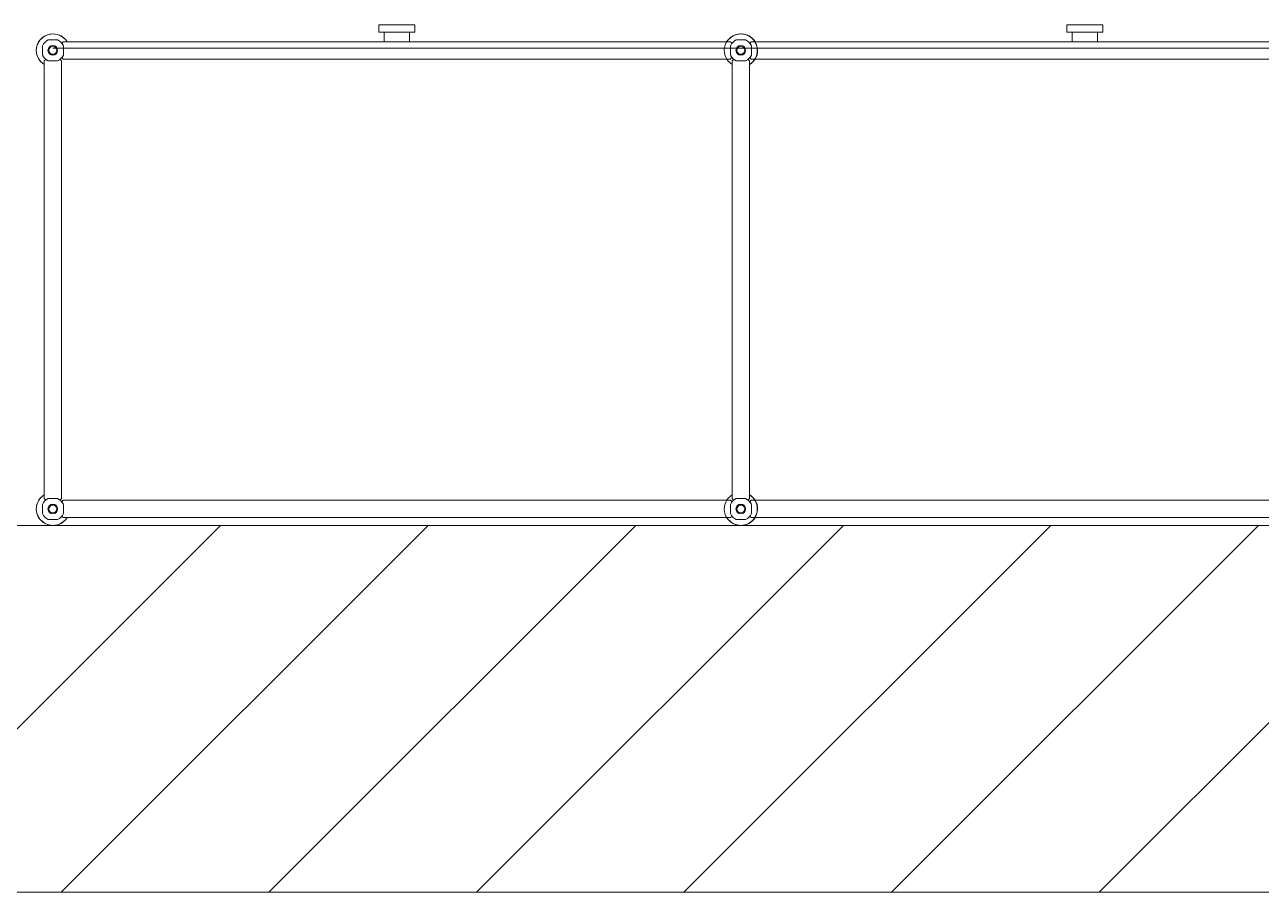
# Model space of a CAD drawing. Header units: millimetres. Extents: x 1680 to 166026, y 35966 to 91121.
# Drawn here: x 126137 to 127485, y 61685 to 62631 of the extents above; entities that cross this region are included whole.
import ezdxf

# ---------------------------------------------------------------- set-up
doc = ezdxf.new("R2010")
doc.units = ezdxf.units.MM
doc.linetypes.add('Dash', pattern=[6, 3, -3])
for name, color, linetype, lineweight in [('A-DETL-GENF', 252, 'Continuous', 18), ('I-Furn', 252, 'Continuous', 13), ('I-FURN-HDLN', 252, 'Dash', 18)]:
    doc.layers.add(name, color=color, linetype=linetype, lineweight=lineweight)

# ---------------------------------------------------------------- blocks, each defined once
blk = doc.blocks.new('plan')
at = {"color": 252, "lineweight": 20, "true_color": 0x939598}
for p, q in [((500132.1, -196872.2), (496072.1, -196872.2)), ((496072.1, -197272.2), (499472.1, -197272.2))]:
    blk.add_line(p, q, dxfattribs=at)
at = {"color": 252, "linetype": 'Continuous', "lineweight": 20, "true_color": 0x939598}
for p, q in [((496933, -197272.2), (497333, -196872.2)), ((497159.3, -197272.2), (497559.3, -196872.2)), ((497385.6, -197272.2), (497785.6, -196872.2)), ((497611.9, -197272.2), (498011.9, -196872.2)), ((497838.1, -197272.2), (498238.1, -196872.2)), ((498064.4, -197272.2), (498464.4, -196872.2)), ((498290.7, -197272.2), (498690.7, -196872.2))]:
    blk.add_line(p, q, dxfattribs=at)
at = {"layer": 'A-DETL-GENF', "color": 252, "lineweight": 20, "true_color": 0x939598}
for p, q in [((497138.7, -196359.2), (497138.7, -196349.2)), ((497138.7, -196359.2), (497138.7, -196349.2)), ((497138.7, -196359.2), (497138.7, -196349.2)), ((497145.1, -196342.8), (497155.1, -196342.8)), ((497145.1, -196342.8), (497155.1, -196342.8)), ((497145.1, -196342.8), (497155.1, -196342.8)), ((497161.5, -196344.7), (497159.9, -196346.4)), ((497161.5, -196344.7), (497159.9, -196346.4)), ((497161.5, -196344.7), (497159.9, -196346.4)), ((497161.5, -196344.7), (497889, -196344.7)), ((497161.5, -196344.7), (497889, -196344.7)), ((497161.5, -196344.7), (497511.3, -196344.7)), ((497161.6, -196349.2), (497161.6, -196359.3)), ((497161.6, -196349.2), (497161.6, -196359.3)), ((497161.6, -196349.2), (497161.6, -196359.3)), ((497538.8, -196344.7), (497889, -196344.7)), ((497888.7, -196359.2), (497888.7, -196349.2)), ((497888.7, -196359.2), (497888.7, -196349.2)), ((497888.7, -196359.2), (497888.7, -196349.2)), ((497888.7, -196359.2), (497888.7, -196349.2)), ((497888.7, -196359.2), (497888.7, -196349.2)), ((497888.7, -196359.2), (497888.7, -196349.2)), ((497889, -196344.7), (497890.5, -196346.3)), ((497889, -196344.7), (497890.5, -196346.3)), ((497889, -196344.7), (497890.5, -196346.3)), ((497895.1, -196342.8), (497905.1, -196342.8)), ((497895.1, -196342.8), (497905.1, -196342.8)), ((497895.1, -196342.8), (497905.1, -196342.8)), ((497895.1, -196342.8), (497905.1, -196342.8)), ((497895.1, -196342.8), (497905.1, -196342.8)), ((497895.1, -196342.8), (497905.1, -196342.8)), ((497911.5, -196344.7), (497909.9, -196346.4)), ((497911.5, -196344.7), (497909.9, -196346.4)), ((497911.5, -196344.7), (497909.9, -196346.4)), ((497911.5, -196344.7), (498639, -196344.7)), ((497911.5, -196344.7), (498639, -196344.7)), ((497911.5, -196344.7), (498261.3, -196344.7)), ((497911.6, -196349.2), (497911.6, -196359.3)), ((497911.6, -196349.2), (497911.6, -196359.3)), ((497911.6, -196349.2), (497911.6, -196359.3)), ((497911.6, -196349.2), (497911.6, -196359.3)), ((497911.6, -196349.2), (497911.6, -196359.3)), ((497911.6, -196349.2), (497911.6, -196359.3)), ((498288.8, -196344.7), (498639, -196344.7)), ((497140.6, -196365.6), (497142.3, -196364)), ((497140.6, -196365.6), (497142.3, -196364)), ((497140.6, -196365.6), (497142.3, -196364)), ((497161.5, -196363.7), (497159.9, -196362.1)), ((497161.5, -196363.7), (497159.9, -196362.1)), ((497161.5, -196363.7), (497159.9, -196362.1)), ((497161.5, -196363.7), (497888.4, -196363.7)), ((497161.5, -196363.7), (497888.4, -196363.7)), ((497161.5, -196363.7), (497888.4, -196363.7)), ((497888.4, -196363.7), (497890.3, -196361.9)), ((497888.4, -196363.7), (497890.3, -196361.9)), ((497888.4, -196363.7), (497890.3, -196361.9)), ((497890.6, -196365.6), (497892.3, -196364)), ((497890.6, -196365.6), (497892.3, -196364)), ((497890.6, -196365.6), (497892.3, -196364)), ((497890.6, -196365.6), (497892.3, -196364)), ((497890.6, -196365.6), (497892.3, -196364)), ((497890.6, -196365.6), (497892.3, -196364)), ((497911.5, -196363.7), (497909.9, -196362.1)), ((497911.5, -196363.7), (497909.9, -196362.1)), ((497911.5, -196363.7), (497909.9, -196362.1)), ((497911.5, -196363.7), (498638.4, -196363.7)), ((497911.5, -196363.7), (498638.4, -196363.7)), ((497911.5, -196363.7), (498638.4, -196363.7)), ((497140.6, -196842.8), (497140.6, -196365.6)), ((497140.6, -196842.8), (497140.6, -196365.6)), ((497140.6, -196842.8), (497140.6, -196365.6)), ((497155.1, -196365.7), (497145.1, -196365.7)), ((497155.1, -196365.7), (497145.1, -196365.7)), ((497155.1, -196365.7), (497145.1, -196365.7)), ((497159.6, -196365.6), (497158, -196364)), ((497159.6, -196365.6), (497158, -196364)), ((497159.6, -196365.6), (497158, -196364)), ((497159.6, -196842.8), (497159.6, -196365.6)), ((497159.6, -196842.8), (497159.6, -196365.6)), ((497159.6, -196842.8), (497159.6, -196365.6)), ((497890.6, -196842.8), (497890.6, -196365.6)), ((497890.6, -196842.8), (497890.6, -196365.6)), ((497890.6, -196842.8), (497890.6, -196365.6)), ((497890.6, -196842.8), (497890.6, -196365.6)), ((497890.6, -196842.8), (497890.6, -196365.6)), ((497890.6, -196842.8), (497890.6, -196365.6)), ((497905.1, -196365.7), (497895.1, -196365.7)), ((497905.1, -196365.7), (497895.1, -196365.7)), ((497905.1, -196365.7), (497895.1, -196365.7)), ((497905.1, -196365.7), (497895.1, -196365.7)), ((497905.1, -196365.7), (497895.1, -196365.7)), ((497905.1, -196365.7), (497895.1, -196365.7)), ((497909.6, -196365.6), (497908, -196364)), ((497909.6, -196365.6), (497908, -196364)), ((497909.6, -196365.6), (497908, -196364)), ((497909.6, -196365.6), (497908, -196364)), ((497909.6, -196365.6), (497908, -196364)), ((497909.6, -196365.6), (497908, -196364)), ((497909.6, -196842.8), (497909.6, -196365.6)), ((497909.6, -196842.8), (497909.6, -196365.6)), ((497909.6, -196842.8), (497909.6, -196365.6)), ((497909.6, -196842.8), (497909.6, -196365.6)), ((497909.6, -196842.8), (497909.6, -196365.6)), ((497909.6, -196842.8), (497909.6, -196365.6)), ((497909.6, -196842.8), (497909.6, -196365.6)), ((497909.6, -196842.8), (497909.6, -196365.6)), ((497909.6, -196842.8), (497909.6, -196365.6)), ((497138.7, -196859.2), (497138.7, -196849.2)), ((497138.7, -196859.2), (497138.7, -196849.2)), ((497138.7, -196859.2), (497138.7, -196849.2)), ((497140.6, -196842.8), (497142.3, -196844.5)), ((497140.6, -196842.8), (497142.3, -196844.5)), ((497140.6, -196842.8), (497142.3, -196844.5)), ((497145.1, -196842.8), (497155.1, -196842.8)), ((497145.1, -196842.8), (497155.1, -196842.8)), ((497145.1, -196842.8), (497155.1, -196842.8)), ((497159.6, -196842.8), (497158, -196844.5)), ((497159.6, -196842.8), (497158, -196844.5)), ((497159.6, -196842.8), (497158, -196844.5)), ((497161.5, -196844.7), (497159.9, -196846.4)), ((497161.5, -196844.7), (497159.9, -196846.4)), ((497161.5, -196844.7), (497159.9, -196846.4)), ((497161.5, -196844.7), (497889, -196844.7)), ((497161.5, -196844.7), (497889, -196844.7)), ((497161.5, -196844.7), (497889, -196844.7)), ((497161.6, -196849.2), (497161.6, -196859.3)), ((497161.6, -196849.2), (497161.6, -196859.3)), ((497161.6, -196849.2), (497161.6, -196859.3)), ((497888.7, -196859.2), (497888.7, -196849.2)), ((497888.7, -196859.2), (497888.7, -196849.2)), ((497888.7, -196859.2), (497888.7, -196849.2)), ((497888.7, -196859.2), (497888.7, -196849.2)), ((497888.7, -196859.2), (497888.7, -196849.2)), ((497888.7, -196859.2), (497888.7, -196849.2)), ((497889, -196844.7), (497890.5, -196846.3)), ((497889, -196844.7), (497890.5, -196846.3)), ((497889, -196844.7), (497890.5, -196846.3)), ((497890.6, -196842.8), (497890.6, -196839)), ((497890.6, -196842.8), (497890.6, -196839)), ((497890.6, -196842.8), (497890.6, -196839)), ((497890.6, -196842.8), (497892.3, -196844.5)), ((497890.6, -196842.8), (497892.3, -196844.5)), ((497890.6, -196842.8), (497892.3, -196844.5)), ((497890.6, -196842.8), (497892.3, -196844.5)), ((497890.6, -196842.8), (497892.3, -196844.5)), ((497890.6, -196842.8), (497892.3, -196844.5)), ((497895.1, -196842.8), (497905.1, -196842.8)), ((497895.1, -196842.8), (497905.1, -196842.8)), ((497895.1, -196842.8), (497905.1, -196842.8)), ((497895.1, -196842.8), (497905.1, -196842.8)), ((497895.1, -196842.8), (497905.1, -196842.8)), ((497895.1, -196842.8), (497905.1, -196842.8)), ((497909.6, -196842.8), (497908, -196844.5)), ((497909.6, -196842.8), (497908, -196844.5)), ((497909.6, -196842.8), (497908, -196844.5)), ((497909.6, -196842.8), (497908, -196844.5)), ((497909.6, -196842.8), (497908, -196844.5)), ((497909.6, -196842.8), (497908, -196844.5)), ((497909.6, -196842.8), (497909.6, -196839)), ((497909.6, -196842.8), (497909.6, -196839)), ((497909.6, -196842.8), (497909.6, -196839)), ((497911.5, -196844.7), (497909.9, -196846.4)), ((497911.5, -196844.7), (497909.9, -196846.4)), ((497911.5, -196844.7), (497909.9, -196846.4)), ((497911.5, -196844.7), (498639, -196844.7)), ((497911.5, -196844.7), (498639, -196844.7)), ((497911.5, -196844.7), (498639, -196844.7)), ((497911.6, -196849.2), (497911.6, -196859.3)), ((497911.6, -196849.2), (497911.6, -196859.3)), ((497911.6, -196849.2), (497911.6, -196859.3)), ((497911.6, -196849.2), (497911.6, -196859.3)), ((497911.6, -196849.2), (497911.6, -196859.3)), ((497911.6, -196849.2), (497911.6, -196859.3)), ((497161.5, -196863.7), (497159.8, -196862.1)), ((497161.5, -196863.7), (497159.8, -196862.1)), ((497161.5, -196863.7), (497159.8, -196862.1)), ((497889, -196863.7), (497890.5, -196862.2)), ((497889, -196863.7), (497890.5, -196862.2)), ((497889, -196863.7), (497890.5, -196862.2)), ((497911.5, -196863.7), (497909.8, -196862.1)), ((497911.5, -196863.7), (497909.8, -196862.1)), ((497911.5, -196863.7), (497909.8, -196862.1)), ((497155.1, -196865.7), (497145.1, -196865.7)), ((497155.1, -196865.7), (497145.1, -196865.7)), ((497155.1, -196865.7), (497145.1, -196865.7)), ((497161.5, -196863.7), (497889, -196863.7)), ((497161.5, -196863.7), (497889, -196863.7)), ((497161.5, -196863.7), (497889, -196863.7)), ((497905.1, -196865.7), (497895.1, -196865.7)), ((497905.1, -196865.7), (497895.1, -196865.7)), ((497905.1, -196865.7), (497895.1, -196865.7)), ((497905.1, -196865.7), (497895.1, -196865.7)), ((497905.1, -196865.7), (497895.1, -196865.7)), ((497905.1, -196865.7), (497895.1, -196865.7)), ((497911.5, -196863.7), (498639, -196863.7)), ((497911.5, -196863.7), (498639, -196863.7)), ((497911.5, -196863.7), (498639, -196863.7))]:
    blk.add_line(p, q, dxfattribs=at)
for centre, radius, start, end in [((497150.1, -196354.2), 18, 31.8737, 238.1251), ((497150.4, -196354.2), 18, 31.8601, 148.1399), ((497900.1, -196354.2), 18, 31.8737, 238.1251), ((497900.1, -196354.2), 18, 31.8601, 148.1399), ((497900.4, -196354.2), 18, 31.8601, 148.1399), ((497900.4, -196354.2), 18, 301.8749, 148.1263), ((497150.1, -196354.2), 18, 121.8607, 238.1393), ((497150.3, -196354.4), 12.7, 113.9382, 156.0618), ((497150.3, -196354.4), 12.7, 113.9382, 156.0618), ((497150.3, -196354.4), 12.7, 113.9382, 156.0618), ((497150.1, -196354.2), 5.27, 0, 180), ((497150.1, -196354.2), 5.27, 0, 180), ((497150.1, -196354.2), 5.27, 0, 180), ((497150.1, -196354.2), 4.27, 0, 180), ((497150.1, -196354.2), 4.27, 0, 180), ((497150.1, -196354.2), 4.27, 0, 180), ((497150.2, -196354.1), 12.4, 23.3761, 66.6239), ((497150.2, -196354.1), 12.4, 23.3761, 66.6239), ((497150.2, -196354.1), 12.4, 23.3761, 66.6239), ((497900.3, -196354.4), 12.7, 113.9382, 156.0618), ((497900.3, -196354.4), 12.7, 113.9382, 156.0618), ((497900.3, -196354.4), 12.7, 113.9382, 156.0618), ((497900.3, -196354.4), 12.7, 113.9382, 156.0618), ((497900.3, -196354.4), 12.7, 113.9382, 156.0618), ((497900.3, -196354.4), 12.7, 113.9382, 156.0618), ((497900.1, -196354.2), 5.27, 0, 180), ((497900.1, -196354.2), 5.27, 0, 180), ((497900.1, -196354.2), 5.27, 0, 180), ((497900.1, -196354.2), 5.27, 0, 180), ((497900.1, -196354.2), 5.27, 0, 180), ((497900.1, -196354.2), 5.27, 0, 180), ((497900.1, -196354.2), 4.27, 0, 180), ((497900.1, -196354.2), 4.27, 0, 180), ((497900.1, -196354.2), 4.27, 0, 180), ((497900.1, -196354.2), 4.27, 0, 180), ((497900.1, -196354.2), 4.27, 0, 180), ((497900.1, -196354.2), 4.27, 0, 180), ((497900.2, -196354.1), 12.4, 23.3761, 66.6239), ((497900.2, -196354.1), 12.4, 23.3761, 66.6239), ((497900.2, -196354.1), 12.4, 23.3761, 66.6239), ((497900.2, -196354.1), 12.4, 23.3761, 66.6239), ((497900.2, -196354.1), 12.4, 23.3761, 66.6239), ((497900.2, -196354.1), 12.4, 23.3761, 66.6239), ((497900.1, -196354.2), 18, 301.8891, 58.1109), ((497150.3, -196354.1), 12.7, 203.9393, 246.0607), ((497150.3, -196354.1), 12.7, 203.9393, 246.0607), ((497150.3, -196354.1), 12.7, 203.9393, 246.0607), ((497150.1, -196354.2), 5.27, 180, 0), ((497150.1, -196354.2), 5.27, 180, 0), ((497150.1, -196354.2), 5.27, 180, 0), ((497150.1, -196354.2), 4.27, 180, 0), ((497150.1, -196354.2), 4.27, 180, 0), ((497150.1, -196354.2), 4.27, 180, 0), ((497150.1, -196354.2), 12.6, 293.7911, 336.2089), ((497150.1, -196354.2), 12.6, 293.7911, 336.2089), ((497150.1, -196354.2), 12.6, 293.7911, 336.2089), ((497900.3, -196354.1), 12.7, 203.9393, 246.0607), ((497900.3, -196354.1), 12.7, 203.9393, 246.0607), ((497900.3, -196354.1), 12.7, 203.9393, 246.0607), ((497900.3, -196354.1), 12.7, 203.9393, 246.0607), ((497900.3, -196354.1), 12.7, 203.9393, 246.0607), ((497900.3, -196354.1), 12.7, 203.9393, 246.0607), ((497900.1, -196354.2), 5.27, 180, 0), ((497900.1, -196354.2), 5.27, 180, 0), ((497900.1, -196354.2), 5.27, 180, 0), ((497900.1, -196354.2), 5.27, 180, 0), ((497900.1, -196354.2), 5.27, 180, 0), ((497900.1, -196354.2), 5.27, 180, 0), ((497900.1, -196354.2), 4.27, 180, 0), ((497900.1, -196354.2), 4.27, 180, 0), ((497900.1, -196354.2), 4.27, 180, 0), ((497900.1, -196354.2), 4.27, 180, 0), ((497900.1, -196354.2), 4.27, 180, 0), ((497900.1, -196354.2), 4.27, 180, 0), ((497900.1, -196354.2), 12.6, 293.7911, 336.2089), ((497900.1, -196354.2), 12.6, 293.7911, 336.2089), ((497900.1, -196354.2), 12.6, 293.7911, 336.2089), ((497900.1, -196354.2), 12.6, 293.7911, 336.2089), ((497900.1, -196354.2), 12.6, 293.7911, 336.2089), ((497900.1, -196354.2), 12.6, 293.7911, 336.2089), ((497150.1, -196854.2), 18, 121.8749, 328.1115), ((497150.1, -196854.2), 18, 121.8607, 238.1393), ((497150.3, -196854.4), 12.7, 113.9382, 156.0618), ((497150.3, -196854.4), 12.7, 113.9382, 156.0618), ((497150.3, -196854.4), 12.7, 113.9382, 156.0618), ((497150.1, -196854.2), 5.27, 0, 180), ((497150.1, -196854.2), 5.27, 0, 180), ((497150.1, -196854.2), 5.27, 0, 180), ((497150.2, -196854.1), 12.4, 23.3761, 66.6239), ((497150.2, -196854.1), 12.4, 23.3761, 66.6239), ((497150.2, -196854.1), 12.4, 23.3761, 66.6239), ((497900.1, -196854.2), 18, 121.8749, 328.1115), ((497900.4, -196854.2), 18, 211.8885, 58.1251), ((497900.3, -196854.4), 12.7, 113.9382, 156.0618), ((497900.3, -196854.4), 12.7, 113.9382, 156.0618), ((497900.3, -196854.4), 12.7, 113.9382, 156.0618), ((497900.3, -196854.4), 12.7, 113.9382, 156.0618), ((497900.3, -196854.4), 12.7, 113.9382, 156.0618), ((497900.3, -196854.4), 12.7, 113.9382, 156.0618), ((497900.1, -196854.2), 5.27, 0, 180), ((497900.1, -196854.2), 5.27, 0, 180), ((497900.1, -196854.2), 5.27, 0, 180), ((497900.1, -196854.2), 5.27, 0, 180), ((497900.1, -196854.2), 5.27, 0, 180), ((497900.1, -196854.2), 5.27, 0, 180), ((497900.2, -196854.1), 12.4, 23.3761, 66.6239), ((497900.2, -196854.1), 12.4, 23.3761, 66.6239), ((497900.2, -196854.1), 12.4, 23.3761, 66.6239), ((497900.2, -196854.1), 12.4, 23.3761, 66.6239), ((497900.2, -196854.1), 12.4, 23.3761, 66.6239), ((497900.2, -196854.1), 12.4, 23.3761, 66.6239), ((497900.1, -196854.2), 18, 301.8749, 58.1251), ((497150.3, -196854.1), 12.7, 203.9393, 246.0607), ((497150.3, -196854.1), 12.7, 203.9393, 246.0607), ((497150.3, -196854.1), 12.7, 203.9393, 246.0607), ((497150.1, -196854.2), 5.27, 180, 0), ((497150.1, -196854.2), 5.27, 180, 0), ((497150.1, -196854.2), 5.27, 180, 0), ((497150.1, -196854.2), 4.27, 0, 180), ((497150.1, -196854.2), 4.27, 0, 180), ((497150.1, -196854.2), 4.27, 0, 180), ((497150.1, -196854.2), 4.27, 180, 0), ((497150.1, -196854.2), 4.27, 180, 0), ((497150.1, -196854.2), 4.27, 180, 0), ((497150.1, -196854.2), 12.6, 293.7911, 336.2089), ((497150.1, -196854.2), 12.6, 293.7911, 336.2089), ((497150.1, -196854.2), 12.6, 293.7911, 336.2089), ((497900.3, -196854.1), 12.7, 203.9393, 246.0607), ((497900.3, -196854.1), 12.7, 203.9393, 246.0607), ((497900.3, -196854.1), 12.7, 203.9393, 246.0607), ((497900.3, -196854.1), 12.7, 203.9393, 246.0607), ((497900.3, -196854.1), 12.7, 203.9393, 246.0607), ((497900.3, -196854.1), 12.7, 203.9393, 246.0607), ((497900.1, -196854.2), 5.27, 180, 0), ((497900.1, -196854.2), 5.27, 180, 0), ((497900.1, -196854.2), 5.27, 180, 0), ((497900.1, -196854.2), 5.27, 180, 0), ((497900.1, -196854.2), 5.27, 180, 0), ((497900.1, -196854.2), 5.27, 180, 0), ((497900.1, -196854.2), 4.27, 0, 180), ((497900.1, -196854.2), 4.27, 0, 180), ((497900.1, -196854.2), 4.27, 0, 180), ((497900.1, -196854.2), 4.27, 0, 180), ((497900.1, -196854.2), 4.27, 0, 180), ((497900.1, -196854.2), 4.27, 0, 180), ((497900.1, -196854.2), 4.27, 180, 0), ((497900.1, -196854.2), 4.27, 180, 0), ((497900.1, -196854.2), 4.27, 180, 0), ((497900.1, -196854.2), 4.27, 180, 0), ((497900.1, -196854.2), 4.27, 180, 0), ((497900.1, -196854.2), 4.27, 180, 0), ((497900.1, -196854.2), 12.6, 293.7911, 336.2089), ((497900.1, -196854.2), 12.6, 293.7911, 336.2089), ((497900.1, -196854.2), 12.6, 293.7911, 336.2089), ((497900.1, -196854.2), 12.6, 293.7911, 336.2089), ((497900.1, -196854.2), 12.6, 293.7911, 336.2089), ((497900.1, -196854.2), 12.6, 293.7911, 336.2089), ((497150.4, -196854.2), 18, 211.8749, 328.1251), ((497900.1, -196854.2), 18, 211.8749, 328.1251), ((497900.4, -196854.2), 18, 211.8749, 328.1251)]:
    blk.add_arc(centre, radius, start, end, dxfattribs=at)
at = {"layer": 'I-Furn', "color": 252, "lineweight": 20, "true_color": 0x939598}
for p, q in [((497505.4, -196326.2), (497505.4, -196334.2)), ((497505.4, -196326.2), (497544.8, -196326.2)), ((497505.4, -196334.2), (497544.8, -196334.2)), ((497511.3, -196334.2), (497511.3, -196344.7)), ((497538.8, -196344.7), (497538.8, -196334.2)), ((497544.8, -196334.2), (497544.8, -196326.2)), ((498255.4, -196326.2), (498255.4, -196334.2)), ((498255.4, -196326.2), (498294.8, -196326.2)), ((498255.4, -196334.2), (498294.8, -196334.2)), ((498261.3, -196334.2), (498261.3, -196344.7)), ((498288.8, -196344.7), (498288.8, -196334.2)), ((498294.8, -196334.2), (498294.8, -196326.2)), ((497538.8, -196344.7), (497511.3, -196344.7)), ((498288.8, -196344.7), (498261.3, -196344.7))]:
    blk.add_line(p, q, dxfattribs=at)
at = {"layer": 'I-FURN-HDLN', "color": 252, "lineweight": 20, "true_color": 0x939598}
for p, q in [((497900.1, -196351.7), (497150.1, -196351.7)), ((497150.1, -196351.7), (497900.1, -196351.7)), ((498650.1, -196351.7), (497900.1, -196351.7)), ((497900.1, -196351.7), (498650.1, -196351.7))]:
    blk.add_line(p, q, dxfattribs=at)

msp = doc.modelspace()

# ---------------------------------------------------------------- block references
msp.add_blockref('plan', (-370982.2, 258957.2))

doc.saveas('drawing.dxf')
